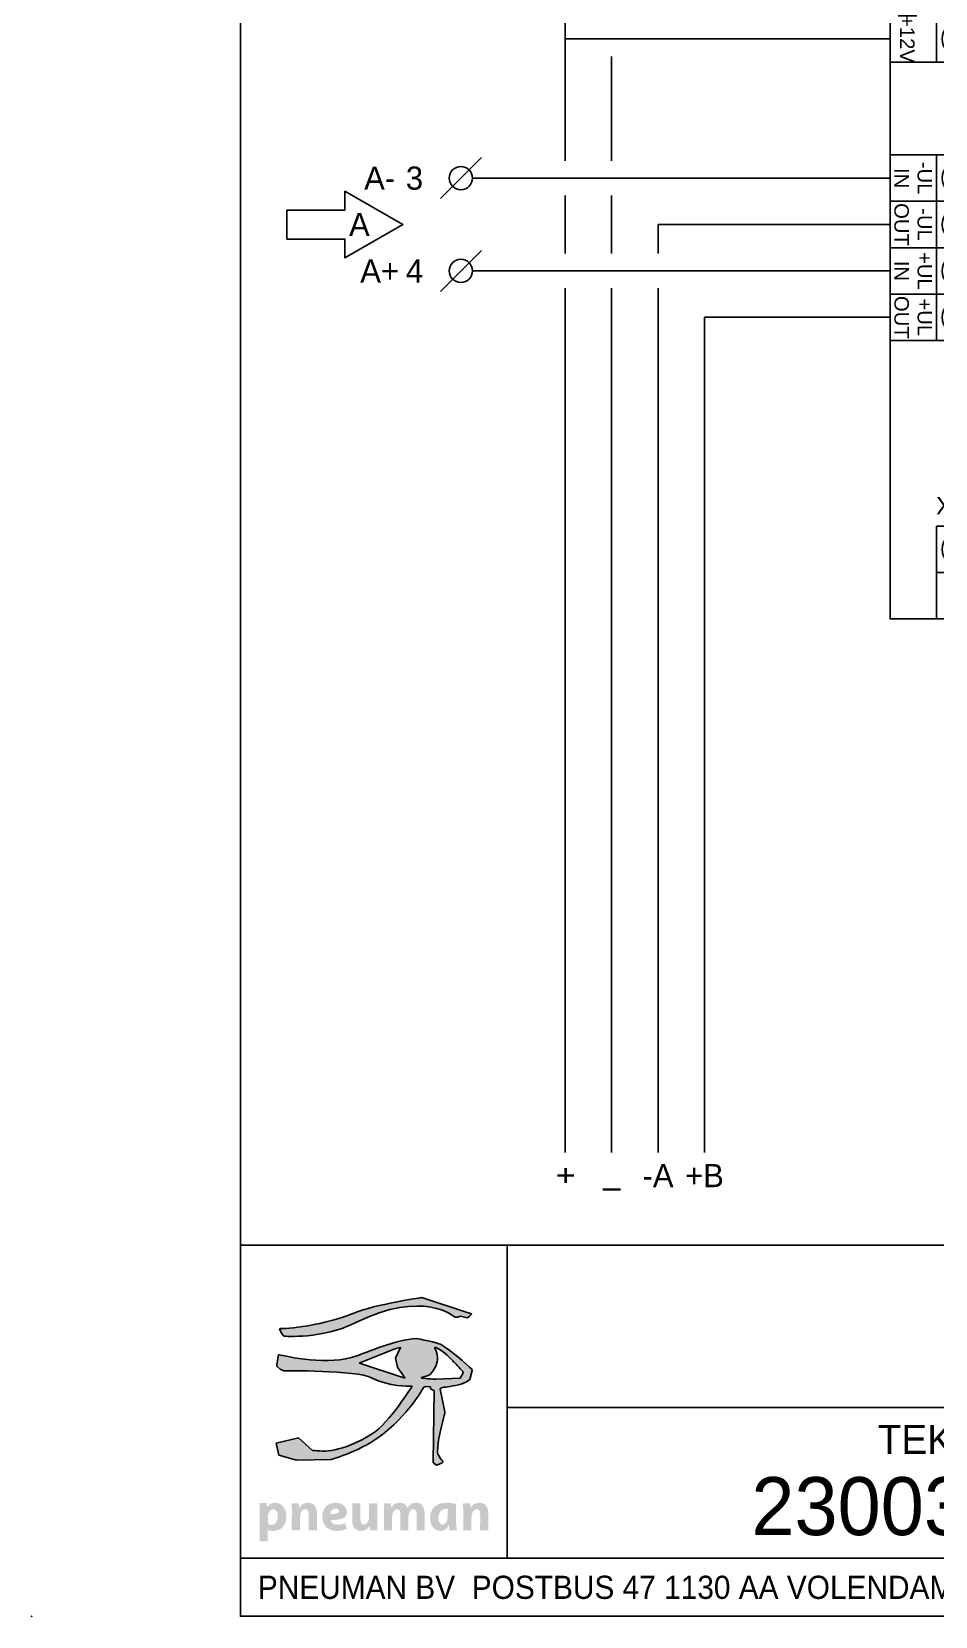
# Model space of a CAD drawing. Header units: millimetres. Extents: x -1269 to 1686, y -428 to 724.
# Drawn here: x 1258 to 1335.9, y 131 to 267.6 of the extents above; entities that cross this region are included whole.
import ezdxf
from ezdxf.enums import TextEntityAlignment as Align

# ---------------------------------------------------------------- set-up
doc = ezdxf.new("R2010")
doc.units = ezdxf.units.MM
doc.header["$LTSCALE"] = 0.4
for name, color, linetype in [('25', 7, 'Continuous'), ('35', 2, 'Continuous'), ('50', 3, 'Continuous'), ('ELEKTR', 7, 'Continuous'), ('TEKST', 7, 'Continuous')]:
    doc.layers.add(name, color=color, linetype=linetype)
doc.styles.add('Arial', font='arial.ttf')
doc.styles.add('UV55', font='Univers 55 Roman.ttf')

# ---------------------------------------------------------------- blocks, each defined once
blk = doc.blocks.new('Dr_8611')
at = {"layer": '25'}
for p, q in [((12, 68), (12, 60)), ((16, 65), (16, 67)), ((20, 68), (20, 60)), ((22, 60), (22, 68)), ((26, 68), (26, 60)), ((30, 60), (30, 68)), ((34, 68), (34, 60)), ((38, 60), (38, 68)), ((42, 68), (42, 60)), ((46, 60), (46, 68)), ((50, 68), (50, 60)), ((54, 60), (54, 68)), ((58, 68), (58, 60)), ((62, 60), (62, 68)), ((66, 68), (66, 60)), ((70, 60), (70, 68)), ((74, 68), (74, 60)), ((78, 60), (78, 68)), ((82, 68), (82, 60)), ((86, 60), (86, 68)), ((88, 68), (88, 60)), ((96, 68), (96, 60)), ((17, 65), (15, 65)), ((8, 64), (0, 64)), ((4, 64), (4, 48)), ((4.78, 61.13), (6.87, 63.22)), ((5.13, 60.78), (7.22, 62.87)), ((8, 48), (8, 64)), ((20, 64), (12, 64)), ((12.78, 61.13), (14.87, 63.22)), ((13.13, 60.78), (15.22, 62.87)), ((16, 64), (16, 60)), ((16.78, 61.13), (18.87, 63.22)), ((17.13, 60.78), (19.22, 62.87)), ((30, 64), (22, 64)), ((22.78, 61.13), (24.87, 63.22)), ((23.13, 60.78), (25.22, 62.87)), ((86, 64), (26, 64)), ((26.78, 61.13), (28.87, 63.22)), ((27.13, 60.78), (29.22, 62.87)), ((38, 64), (30, 64)), ((30.78, 61.13), (32.87, 63.22)), ((31.13, 60.78), (33.22, 62.87)), ((34.78, 61.13), (36.87, 63.22)), ((35.13, 60.78), (37.22, 62.87)), ((46, 64), (38, 64)), ((38.78, 61.13), (40.87, 63.22)), ((39.13, 60.78), (41.22, 62.87)), ((42.78, 61.13), (44.87, 63.22)), ((43.13, 60.78), (45.22, 62.87)), ((54, 64), (46, 64)), ((46.78, 61.13), (48.87, 63.22)), ((47.13, 60.78), (49.22, 62.87)), ((50.78, 61.13), (52.87, 63.22)), ((51.13, 60.78), (53.22, 62.87)), ((62, 64), (54, 64)), ((54.78, 61.13), (56.87, 63.22)), ((55.13, 60.78), (57.22, 62.87)), ((58.78, 61.13), (60.87, 63.22)), ((59.13, 60.78), (61.22, 62.87)), ((70, 64), (62, 64)), ((62.78, 61.13), (64.87, 63.22)), ((63.13, 60.78), (65.22, 62.87)), ((66.78, 61.13), (68.87, 63.22)), ((67.13, 60.78), (69.22, 62.87)), ((78, 64), (70, 64)), ((70.78, 61.13), (72.87, 63.22)), ((71.13, 60.78), (73.22, 62.87)), ((74.78, 61.13), (76.87, 63.22)), ((75.13, 60.78), (77.22, 62.87)), ((86, 64), (78, 64)), ((78.78, 61.13), (80.87, 63.22)), ((79.13, 60.78), (81.22, 62.87)), ((82.78, 61.13), (84.87, 63.22)), ((83.13, 60.78), (85.22, 62.87)), ((96, 64), (88, 64)), ((88.78, 61.13), (90.87, 63.22)), ((89.13, 60.78), (91.22, 62.87)), ((92, 64), (92, 60)), ((92.78, 61.13), (94.87, 63.22)), ((93.13, 60.78), (95.22, 62.87)), ((1.5, 61.5), (1.5, 58.5)), ((0.5, 60.5), (0.5, 59.5)), ((1, 61), (1, 59)), ((1.5, 60), (3.5, 60)), ((4, 60), (8, 60)), ((4.78, 57.13), (6.87, 59.22)), ((5.13, 56.78), (7.22, 58.87)), ((12, 60), (20, 60)), ((22, 60), (86, 60)), ((88, 60), (96, 60)), ((0, 56), (8, 56)), ((0.5, 55), (0.5, 53)), ((4.78, 53.13), (6.87, 55.22)), ((5.13, 52.78), (7.22, 54.87)), ((0.5, 54), (3.5, 54)), ((0, 52), (8, 52)), ((4.78, 49.13), (6.87, 51.22)), ((5.13, 48.78), (7.22, 50.87)), ((92, 50), (92, 42)), ((100, 50), (92, 50)), ((92.78, 47.13), (94.87, 49.22)), ((96, 42), (96, 50)), ((0, 48), (8, 48)), ((93.13, 46.78), (95.22, 48.87)), ((96, 46), (92, 46)), ((92.78, 43.13), (94.87, 45.22)), ((93.13, 42.78), (95.22, 44.87)), ((100, 42), (92, 42)), ((0, 40), (8, 40)), ((4, 24), (4, 40)), ((8, 24), (8, 40)), ((4.78, 37.13), (6.87, 39.22)), ((5.13, 36.78), (7.22, 38.87)), ((0, 36), (8, 36)), ((4.78, 33.13), (6.87, 35.22)), ((5.13, 32.78), (7.22, 34.87)), ((0, 32), (8, 32)), ((4.78, 29.13), (6.87, 31.22)), ((5.13, 28.78), (7.22, 30.87)), ((0, 28), (8, 28)), ((4.78, 25.13), (6.87, 27.22)), ((5.13, 24.78), (7.22, 26.87)), ((8, 24), (0, 24)), ((12, 8), (4, 8)), ((4, 0), (4, 8)), ((4.78, 5.13), (6.87, 7.22)), ((5.13, 4.78), (7.22, 6.87)), ((8, 4), (8, 8)), ((8.78, 5.13), (10.87, 7.22)), ((9.13, 4.78), (11.22, 6.87)), ((12, 0), (12, 8)), ((78, 8), (14, 8)), ((14, 8), (14, 0)), ((14.78, 5.13), (16.87, 7.22)), ((15.13, 4.78), (17.22, 6.87)), ((18, 0), (18, 8)), ((18.78, 5.13), (20.87, 7.22)), ((19.13, 4.78), (21.22, 6.87)), ((22, 8), (22, 0)), ((22.78, 5.13), (24.87, 7.22)), ((23.13, 4.78), (25.22, 6.87)), ((26, 0), (26, 8)), ((26.78, 5.13), (28.87, 7.22)), ((27.13, 4.78), (29.22, 6.87)), ((30, 8), (30, 0)), ((30.78, 5.13), (32.87, 7.22)), ((31.13, 4.78), (33.22, 6.87)), ((34, 0), (34, 8)), ((34.78, 5.13), (36.87, 7.22)), ((35.13, 4.78), (37.22, 6.87)), ((38, 8), (38, 0)), ((38.78, 5.13), (40.87, 7.22)), ((39.13, 4.78), (41.22, 6.87)), ((42, 0), (42, 8)), ((42.78, 5.13), (44.87, 7.22)), ((43.13, 4.78), (45.22, 6.87)), ((46, 8), (46, 0)), ((46.78, 5.13), (48.87, 7.22)), ((47.13, 4.78), (49.22, 6.87)), ((50, 0), (50, 8)), ((50.78, 5.13), (52.87, 7.22)), ((51.13, 4.78), (53.22, 6.87)), ((54, 8), (54, 0)), ((54.78, 5.13), (56.87, 7.22)), ((55.13, 4.78), (57.22, 6.87)), ((58, 0), (58, 8)), ((58.78, 5.13), (60.87, 7.22)), ((59.13, 4.78), (61.22, 6.87)), ((62, 8), (62, 0)), ((62.78, 5.13), (64.87, 7.22)), ((63.13, 4.78), (65.22, 6.87)), ((66, 0), (66, 8)), ((66.78, 5.13), (68.87, 7.22)), ((67.13, 4.78), (69.22, 6.87)), ((70, 8), (70, 0)), ((70.78, 5.13), (72.87, 7.22)), ((71.13, 4.78), (73.22, 6.87)), ((74, 0), (74, 8)), ((74.78, 5.13), (76.87, 7.22)), ((75.13, 4.78), (77.22, 6.87)), ((78, 8), (78, 0)), ((80, 0), (80, 8)), ((88, 8), (80, 8)), ((80.78, 5.13), (82.87, 7.22)), ((81.13, 4.78), (83.22, 6.87)), ((84, 4), (84, 8)), ((84.78, 5.13), (86.87, 7.22)), ((85.13, 4.78), (87.22, 6.87)), ((88, 0), (88, 8)), ((4, 4), (12, 4)), ((14, 4), (74, 4)), ((14, 4), (22, 4)), ((22, 4), (30, 4)), ((30, 4), (38, 4)), ((38, 4), (46, 4)), ((46, 4), (54, 4)), ((54, 4), (62, 4)), ((62, 4), (70, 4)), ((70, 4), (78, 4)), ((80, 4), (88, 4)), ((84, 1), (84, 3)), ((85, 1), (83, 1))]:
    blk.add_line(p, q, dxfattribs=at)
blk.add_lwpolyline([(0, 68), (0, 0), (100, 0), (100, 68)], close=True, dxfattribs=at)
for centre in [(6, 62), (14, 62), (18, 62), (24, 62), (28, 62), (32, 62), (36, 62), (40, 62), (44, 62), (48, 62), (52, 62), (56, 62), (60, 62), (64, 62), (68, 62), (72, 62), (76, 62), (80, 62), (84, 62), (90, 62), (94, 62), (6, 58), (6, 54), (6, 50), (94, 48), (94, 44), (6, 38), (6, 34), (6, 30), (6, 26), (6, 6), (10, 6), (16, 6), (20, 6), (24, 6), (28, 6), (32, 6), (36, 6), (40, 6), (44, 6), (48, 6), (52, 6), (56, 6), (60, 6), (64, 6), (68, 6), (72, 6), (76, 6), (82, 6), (86, 6)]:
    blk.add_circle(centre, 1.5, dxfattribs=at)
at = {"layer": '25', "style": 'Arial'}
for s, height, p in [('16', 1.5, (24, 66)), ('15', 1.5, (28, 66)), ('14', 1.5, (32, 66)), ('13', 1.5, (36, 66)), ('12', 1.5, (40, 66)), ('11', 1.5, (44, 66)), ('10', 1.5, (48, 66)), ('9', 1.5, (52, 66)), ('8', 1.5, (56, 66)), ('7', 1.5, (60, 66)), ('6', 1.5, (64, 66)), ('5', 1.5, (68, 66)), ('4', 1.5, (72, 66)), ('3', 1.5, (76, 66)), ('2', 1.5, (80, 66)), ('1', 1.5, (84, 66)), ('+12V', 1.5, (92, 66)), ('D-LUS 32 LEDPRINT', 3, (50, 34)), ('+12V', 1.5, (8, 2)), ('17', 1.5, (16, 2)), ('18', 1.5, (20, 2)), ('19', 1.5, (24, 2)), ('20', 1.5, (28, 2)), ('21', 1.5, (32, 2)), ('22', 1.5, (36, 2)), ('23', 1.5, (40, 2)), ('24', 1.5, (44, 2)), ('25', 1.5, (48, 2)), ('26', 1.5, (52, 2)), ('27', 1.5, (56, 2)), ('28', 1.5, (60, 2)), ('29', 1.5, (64, 2)), ('30', 1.5, (68, 2)), ('31', 1.5, (72, 2)), ('32', 1.5, (76, 2))]:
    blk.add_text(s, height=height, dxfattribs=at).set_placement(p, align=Align.MIDDLE)
for s, p in [('X4', (18.75, 58.25)), ('X1', (84.75, 58.25)), ('X3', (94.75, 58.25)), ('X8', (10.25, 48.75)), ('X12', (93.25, 40.25)), ('X7', (10.25, 24.75)), ('X5', (5.25, 9.75)), ('X2', (15.25, 9.75)), ('X6', (81.25, 9.75))]:
    blk.add_text(s, height=1.5, dxfattribs=at).set_placement(p, align=Align.MIDDLE_CENTER)
blk.add_text('+12V', height=1.25, rotation=270, dxfattribs=at).set_placement((1.5, 50), align=Align.MIDDLE)
for s, height, rotation, p in [('LEDTEST', 2, 90, (89, 46)), ('IN', 1.25, 270, (1, 38)), ('-UL', 1.25, 270, (3, 38)), ('OUT', 1.25, 270, (1, 34)), ('-UL', 1.25, 270, (3, 34)), ('+UL', 1.25, 270, (3, 30)), ('IN', 1.25, 270, (1, 30)), ('OUT', 1.25, 270, (1, 26)), ('+UL', 1.25, 270, (3, 26))]:
    blk.add_text(s, height=height, rotation=rotation, dxfattribs=at).set_placement(p, align=Align.MIDDLE_CENTER)
blk = doc.blocks.new('KN-A4S')
at = {"layer": 'ELEKTR'}
h = blk.add_hatch(color=256, dxfattribs=at)
edge = h.paths.add_edge_path(flags=16)
edge.add_spline(control_points=[(32.17, 20.53), (32.17, 20.53), (28.25, 21.83), (28.25, 21.83), (28.24, 21.83), (31.38, 23.08), (31.38, 23.08), (31.38, 23.08), (31.81, 23.17), (31.81, 23.17), (31.81, 23.17), (31.36, 22.26), (31.36, 22.26), (31.36, 22.26), (31.53, 21.47), (31.53, 21.47), (31.53, 21.47), (32.23, 20.52), (32.17, 20.53), (32.17, 20.53), (32.17, 20.53), (32.17, 20.53)], knot_values=[0, 0, 0, 0, 1, 1, 1, 2, 2, 2, 3, 3, 3, 4, 4, 4, 5, 5, 5, 6, 6, 6, 7, 7, 7, 7], degree=3, periodic=0)
edge = h.paths.add_edge_path(flags=16)
edge.add_spline(control_points=[(34.84, 20.45), (34.78, 20.44), (33.55, 20.53), (33.61, 20.55)], knot_values=[16, 16, 16, 16, 17, 17, 17, 17], degree=3, periodic=0)
edge.add_spline(control_points=[(33.61, 20.55), (33.61, 20.55), (33.63, 20.55), (33.63, 20.55)], knot_values=[0, 0, 0, 0, 1, 1, 1, 1], degree=3, periodic=0)
edge.add_spline(control_points=[(33.63, 20.55), (33.57, 20.55), (33.57, 20.57), (33.63, 20.58)], knot_values=[1, 1, 1, 1, 2, 2, 2, 2], degree=3, periodic=0)
edge.add_spline(control_points=[(33.63, 20.58), (33.63, 20.58), (34.19, 20.76), (34.19, 20.76)], knot_values=[2, 2, 2, 2, 3, 3, 3, 3], degree=3, periodic=0)
edge.add_spline(control_points=[(34.19, 20.76), (34.25, 20.78), (34.33, 20.84), (34.37, 20.88)], knot_values=[3, 3, 3, 3, 4, 4, 4, 4], degree=3, periodic=0)
edge.add_spline(control_points=[(34.37, 20.88), (34.37, 20.88), (34.74, 21.31), (34.86, 21.63)], knot_values=[4, 4, 4, 4, 5, 5, 5, 5], degree=3, periodic=0)
edge.add_spline(control_points=[(34.86, 21.63), (34.92, 21.8), (34.99, 22.07), (34.99, 22.3), (34.99, 22.64), (34.76, 23.14), (34.76, 23.14)], knot_values=[5, 5, 5, 5, 6, 6, 6, 7, 7, 7, 7], degree=3, periodic=0)
edge.add_spline(control_points=[(34.76, 23.14), (34.74, 23.19), (34.76, 23.22), (34.82, 23.19)], knot_values=[7, 7, 7, 7, 8, 8, 8, 8], degree=3, periodic=0)
edge.add_spline(control_points=[(34.82, 23.19), (34.82, 23.19), (35.35, 22.92), (35.61, 22.7)], knot_values=[8, 8, 8, 8, 9, 9, 9, 9], degree=3, periodic=0)
edge.add_spline(control_points=[(35.61, 22.7), (35.77, 22.57), (36.03, 22.31), (36.3, 22.03)], knot_values=[9, 9, 9, 9, 10, 10, 10, 10], degree=3, periodic=0)
edge.add_spline(control_points=[(36.3, 22.03), (36.35, 21.98), (36.4, 21.93), (36.45, 21.88)], knot_values=[10, 10, 10, 10, 11, 11, 11, 11], degree=3, periodic=0)
edge.add_spline(control_points=[(36.45, 21.88), (36.64, 21.69), (36.77, 21.54), (36.85, 21.45)], knot_values=[11, 11, 11, 11, 12, 12, 12, 12], degree=3, periodic=0)
edge.add_spline(control_points=[(36.85, 21.45), (36.99, 21.3), (37.11, 21.18), (37.17, 21.12)], knot_values=[12, 12, 12, 12, 13, 13, 13, 13], degree=3, periodic=0)
edge.add_spline(control_points=[(37.17, 21.12), (37.2, 21.08), (37.21, 20.99), (37.18, 20.94)], knot_values=[13, 13, 13, 13, 14, 14, 14, 14], degree=3, periodic=0)
edge.add_spline(control_points=[(37.18, 20.94), (37.18, 20.94), (36.93, 20.53), (36.93, 20.53)], knot_values=[14, 14, 14, 14, 15, 15, 15, 15], degree=3, periodic=0)
edge.add_spline(control_points=[(36.93, 20.53), (36.93, 20.53), (34.84, 20.45), (34.84, 20.45)], knot_values=[15, 15, 15, 15, 16, 16, 16, 16], degree=3, periodic=0)
edge = h.paths.add_edge_path()
edge.add_spline(control_points=[(34.65, 13.24), (34.65, 13.24), (34.87, 13.03), (34.87, 13.03)], knot_values=[42, 42, 42, 42, 43, 43, 43, 43], degree=3, periodic=0)
edge.add_spline(control_points=[(34.87, 13.03), (34.93, 13), (35.45, 13.26), (35.48, 13.31)], knot_values=[0, 0, 0, 0, 1, 1, 1, 1], degree=3, periodic=0)
edge.add_spline(control_points=[(35.48, 13.31), (35.48, 13.31), (34.99, 13.87), (34.99, 14.11)], knot_values=[1, 1, 1, 1, 2, 2, 2, 2], degree=3, periodic=0)
edge.add_spline(control_points=[(34.99, 14.11), (34.98, 15.44), (35.6, 17.4), (35.6, 17.4)], knot_values=[2, 2, 2, 2, 3, 3, 3, 3], degree=3, periodic=0)
edge.add_spline(control_points=[(35.6, 17.4), (35.62, 17.46), (35.63, 17.56), (35.62, 17.62)], knot_values=[3, 3, 3, 3, 4, 4, 4, 4], degree=3, periodic=0)
edge.add_spline(control_points=[(35.62, 17.62), (35.62, 17.62), (35.22, 19.59), (35.22, 19.59)], knot_values=[4, 4, 4, 4, 5, 5, 5, 5], degree=3, periodic=0)
edge.add_spline(control_points=[(35.22, 19.59), (35.24, 19.65), (35.3, 19.7), (35.36, 19.71)], knot_values=[5, 5, 5, 5, 6, 6, 6, 6], degree=3, periodic=0)
edge.add_spline(control_points=[(35.36, 19.71), (35.36, 19.71), (35.87, 19.8), (36.55, 19.9)], knot_values=[6, 6, 6, 6, 7, 7, 7, 7], degree=3, periodic=0)
edge.add_spline(control_points=[(36.55, 19.9), (37.23, 20.01), (37.77, 20.42), (37.77, 20.42)], knot_values=[7, 7, 7, 7, 8, 8, 8, 8], degree=3, periodic=0)
edge.add_spline(control_points=[(37.77, 20.42), (37.77, 20.42), (37.97, 21.19), (37.97, 21.19)], knot_values=[8, 8, 8, 8, 9, 9, 9, 9], degree=3, periodic=0)
edge.add_spline(control_points=[(37.97, 21.19), (37.98, 21.21), (37.98, 21.24), (37.98, 21.27)], knot_values=[9, 9, 9, 9, 10, 10, 10, 10], degree=3, periodic=0)
edge.add_spline(control_points=[(37.98, 21.27), (37.47, 21.77), (36.09, 22.96), (35.24, 23.45)], knot_values=[10, 10, 10, 10, 11, 11, 11, 11], degree=3, periodic=0)
edge.add_spline(control_points=[(35.24, 23.45), (35.05, 23.56), (33.32, 23.95), (33.18, 23.94)], knot_values=[11, 11, 11, 11, 12, 12, 12, 12], degree=3, periodic=0)
edge.add_spline(control_points=[(33.18, 23.94), (31.28, 23.88), (29.28, 22.83), (27.53, 22.31)], knot_values=[12, 12, 12, 12, 13, 13, 13, 13], degree=3, periodic=0)
edge.add_spline(control_points=[(27.53, 22.31), (25.14, 21.61), (21.29, 22.56), (21.29, 22.56)], knot_values=[13, 13, 13, 13, 14, 14, 14, 14], degree=3, periodic=0)
edge.add_spline(control_points=[(21.29, 22.56), (21.29, 22.56), (21.14, 21.67), (21.14, 21.67)], knot_values=[14, 14, 14, 14, 15, 15, 15, 15], degree=3, periodic=0)
edge.add_spline(control_points=[(21.14, 21.67), (21.14, 21.63), (21.15, 21.58), (21.17, 21.54)], knot_values=[15, 15, 15, 15, 16, 16, 16, 16], degree=3, periodic=0)
edge.add_spline(control_points=[(21.17, 21.54), (21.17, 21.54), (21.17, 21.54), (21.17, 21.54)], knot_values=[16, 16, 16, 16, 17, 17, 17, 17], degree=3, periodic=0)
edge.add_spline(control_points=[(21.17, 21.54), (21.17, 21.54), (21.43, 21.3), (21.43, 21.3)], knot_values=[17, 17, 17, 17, 18, 18, 18, 18], degree=3, periodic=0)
edge.add_spline(control_points=[(21.43, 21.3), (21.43, 21.3), (21.75, 21.16), (21.75, 21.16)], knot_values=[18, 18, 18, 18, 19, 19, 19, 19], degree=3, periodic=0)
edge.add_spline(control_points=[(21.75, 21.16), (21.75, 21.16), (27.98, 21.25), (29.31, 20.56)], knot_values=[19, 19, 19, 19, 20, 20, 20, 20], degree=3, periodic=0)
edge.add_spline(control_points=[(29.31, 20.56), (30.76, 19.8), (32.61, 19.83), (32.61, 19.83)], knot_values=[20, 20, 20, 20, 21, 21, 21, 21], degree=3, periodic=0)
edge.add_spline(control_points=[(32.61, 19.83), (32.61, 19.83), (32.8, 19.83), (32.8, 19.83)], knot_values=[21, 21, 21, 21, 22, 22, 22, 22], degree=3, periodic=0)
edge.add_spline(control_points=[(32.8, 19.83), (32.8, 19.83), (30.79, 16.63), (29.37, 15.75)], knot_values=[22, 22, 22, 22, 23, 23, 23, 23], degree=3, periodic=0)
edge.add_spline(control_points=[(29.37, 15.75), (26.67, 14.07), (25.18, 14.19), (24.21, 14.31)], knot_values=[23, 23, 23, 23, 24, 24, 24, 24], degree=3, periodic=0)
edge.add_spline(control_points=[(24.21, 14.31), (24.21, 14.31), (23, 15.4), (23, 15.4)], knot_values=[24, 24, 24, 24, 25, 25, 25, 25], degree=3, periodic=0)
edge.add_spline(control_points=[(23, 15.4), (23, 15.4), (21.09, 14.93), (21.09, 14.93)], knot_values=[25, 25, 25, 25, 26, 26, 26, 26], degree=3, periodic=0)
edge.add_spline(control_points=[(21.09, 14.93), (21.09, 14.93), (21.31, 13.88), (21.31, 13.88)], knot_values=[26, 26, 26, 26, 27, 27, 27, 27], degree=3, periodic=0)
edge.add_spline(control_points=[(21.31, 13.88), (21.31, 13.88), (21.31, 13.88), (21.31, 13.88)], knot_values=[27, 27, 27, 27, 28, 28, 28, 28], degree=3, periodic=0)
edge.add_spline(control_points=[(21.31, 13.88), (21.31, 13.88), (22.82, 13.47), (22.82, 13.47)], knot_values=[28, 28, 28, 28, 29, 29, 29, 29], degree=3, periodic=0)
edge.add_spline(control_points=[(22.82, 13.47), (22.82, 13.47), (25.78, 13.51), (25.78, 13.51)], knot_values=[29, 29, 29, 29, 30, 30, 30, 30], degree=3, periodic=0)
edge.add_spline(control_points=[(25.78, 13.51), (25.78, 13.51), (28.12, 14.15), (29.94, 15.45)], knot_values=[30, 30, 30, 30, 31, 31, 31, 31], degree=3, periodic=0)
edge.add_spline(control_points=[(29.94, 15.45), (32.47, 17.27), (33.78, 19.73), (33.78, 19.73)], knot_values=[31, 31, 31, 31, 32, 32, 32, 32], degree=3, periodic=0)
edge.add_spline(control_points=[(33.78, 19.73), (33.81, 19.78), (33.89, 19.82), (33.95, 19.82)], knot_values=[32, 32, 32, 32, 33, 33, 33, 33], degree=3, periodic=0)
edge.add_spline(control_points=[(33.95, 19.82), (33.95, 19.82), (34.39, 19.79), (34.39, 19.79)], knot_values=[33, 33, 33, 33, 34, 34, 34, 34], degree=3, periodic=0)
edge.add_spline(control_points=[(34.39, 19.79), (34.39, 19.68), (34.4, 19.59), (34.4, 19.59)], knot_values=[34, 34, 34, 34, 35, 35, 35, 35], degree=3, periodic=0)
edge.add_spline(control_points=[(34.4, 19.59), (34.4, 19.59), (34.4, 19.59), (34.4, 19.59)], knot_values=[35, 35, 35, 35, 36, 36, 36, 36], degree=3, periodic=0)
edge.add_spline(control_points=[(34.4, 19.59), (34.4, 19.59), (34.4, 19.59), (34.4, 19.59)], knot_values=[36, 36, 36, 36, 37, 37, 37, 37], degree=3, periodic=0)
edge.add_spline(control_points=[(34.4, 19.59), (34.4, 19.59), (34.4, 19.59), (34.4, 19.59)], knot_values=[37, 37, 37, 37, 38, 38, 38, 38], degree=3, periodic=0)
edge.add_spline(control_points=[(34.4, 19.59), (34.4, 19.59), (34.58, 19.52), (34.69, 19.47)], knot_values=[38, 38, 38, 38, 39, 39, 39, 39], degree=3, periodic=0)
edge.add_spline(control_points=[(34.69, 19.47), (34.69, 19.47), (34.61, 13.31), (34.61, 13.31)], knot_values=[39, 39, 39, 39, 40, 40, 40, 40], degree=3, periodic=0)
edge.add_spline(control_points=[(34.61, 13.31), (34.61, 13.31), (34.65, 13.23), (34.65, 13.23)], knot_values=[40, 40, 40, 40, 41, 41, 41, 41], degree=3, periodic=0)
edge.add_spline(control_points=[(34.65, 13.23), (34.65, 13.23), (34.65, 13.24), (34.65, 13.24)], knot_values=[41, 41, 41, 41, 42, 42, 42, 42], degree=3, periodic=0)
edge = h.paths.add_edge_path()
edge.add_spline(control_points=[(37.95, 26.08), (37.95, 26.08), (37.64, 26.17), (37.64, 26.17)], knot_values=[15, 15, 15, 15, 16, 16, 16, 16], degree=3, periodic=0)
edge.add_spline(control_points=[(37.64, 26.17), (37.64, 26.17), (37.63, 26.17), (37.63, 26.17)], knot_values=[0, 0, 0, 0, 1, 1, 1, 1], degree=3, periodic=0)
edge.add_spline(control_points=[(37.63, 26.17), (37.63, 26.17), (33.73, 27.47), (33.73, 27.47)], knot_values=[1, 1, 1, 1, 2, 2, 2, 2], degree=3, periodic=0)
edge.add_spline(control_points=[(33.73, 27.47), (33.67, 27.48), (33.57, 27.48), (33.51, 27.47)], knot_values=[2, 2, 2, 2, 3, 3, 3, 3], degree=3, periodic=0)
edge.add_spline(control_points=[(33.51, 27.47), (33.51, 27.47), (29.69, 26.9), (27.78, 26.15)], knot_values=[3, 3, 3, 3, 4, 4, 4, 4], degree=3, periodic=0)
edge.add_spline(control_points=[(27.78, 26.15), (24.49, 24.84), (21.43, 24.8), (21.43, 24.8)], knot_values=[4, 4, 4, 4, 5, 5, 5, 5], degree=3, periodic=0)
edge.add_spline(control_points=[(21.43, 24.8), (21.37, 24.8), (21.35, 24.76), (21.38, 24.71)], knot_values=[5, 5, 5, 5, 6, 6, 6, 6], degree=3, periodic=0)
edge.add_spline(control_points=[(21.38, 24.71), (21.38, 24.71), (21.57, 24.37), (21.57, 24.37)], knot_values=[6, 6, 6, 6, 7, 7, 7, 7], degree=3, periodic=0)
edge.add_spline(control_points=[(21.57, 24.37), (21.57, 24.37), (21.57, 24.37), (21.57, 24.37)], knot_values=[7, 7, 7, 7, 8, 8, 8, 8], degree=3, periodic=0)
edge.add_spline(control_points=[(21.57, 24.37), (21.57, 24.37), (21.64, 24.25), (21.64, 24.25)], knot_values=[8, 8, 8, 8, 9, 9, 9, 9], degree=3, periodic=0)
edge.add_spline(control_points=[(21.64, 24.25), (21.67, 24.2), (21.74, 24.15), (21.8, 24.15)], knot_values=[9, 9, 9, 9, 10, 10, 10, 10], degree=3, periodic=0)
edge.add_spline(control_points=[(21.8, 24.15), (21.8, 24.15), (25.05, 23.88), (27.9, 25.31)], knot_values=[10, 10, 10, 10, 11, 11, 11, 11], degree=3, periodic=0)
edge.add_spline(control_points=[(27.9, 25.31), (33.79, 28.25), (36.48, 25.79), (36.48, 25.79)], knot_values=[11, 11, 11, 11, 12, 12, 12, 12], degree=3, periodic=0)
edge.add_spline(control_points=[(36.48, 25.79), (36.53, 25.75), (36.93, 25.84), (36.98, 25.87)], knot_values=[12, 12, 12, 12, 13, 13, 13, 13], degree=3, periodic=0)
edge.add_spline(control_points=[(36.98, 25.87), (36.98, 25.87), (37.55, 25.74), (37.55, 25.74)], knot_values=[13, 13, 13, 13, 14, 14, 14, 14], degree=3, periodic=0)
edge.add_spline(control_points=[(37.55, 25.74), (37.61, 25.74), (37.89, 26.01), (37.95, 26.08)], knot_values=[14, 14, 14, 14, 15, 15, 15, 15], degree=3, periodic=0)
h = blk.add_hatch(color=2, dxfattribs=at)
edge = h.paths.add_edge_path(flags=16)
edge.add_spline(control_points=[(20.37, 7.99), (20.46, 7.92), (20.57, 7.88), (20.71, 7.88), (21.09, 7.88), (21.29, 8.39), (21.2, 8.85), (21.16, 9.04), (21.04, 9.23), (20.82, 9.23), (20.55, 9.23), (20.36, 8.95), (20.36, 8.49), (20.36, 8.49), (20.37, 7.99), (20.37, 7.99)], knot_values=[0, 0, 0, 0, 1, 1, 1, 2, 2, 2, 3, 3, 3, 4, 4, 4, 5, 5, 5, 5], degree=3, periodic=0)
edge = h.paths.add_edge_path()
edge.add_spline(control_points=[(19.65, 6.47), (19.65, 6.47), (19.66, 8.84), (19.66, 8.84), (19.66, 9.11), (19.64, 9.52), (19.63, 9.76), (19.63, 9.76), (20.26, 9.76), (20.26, 9.76), (20.26, 9.76), (20.28, 9.4), (20.28, 9.4), (20.28, 9.4), (20.29, 9.4), (20.29, 9.4), (20.44, 9.65), (20.7, 9.79), (20.99, 9.79), (21.51, 9.79), (21.84, 9.38), (21.93, 8.9), (22.08, 8.1), (21.67, 7.36), (20.83, 7.36), (20.64, 7.36), (20.46, 7.4), (20.37, 7.45), (20.37, 7.45), (20.36, 7.45), (20.36, 7.45), (20.36, 7.45), (20.35, 6.47), (20.35, 6.47), (20.35, 6.47), (19.65, 6.47), (19.65, 6.47)], knot_values=[0, 0, 0, 0, 1, 1, 1, 2, 2, 2, 3, 3, 3, 4, 4, 4, 5, 5, 5, 6, 6, 6, 7, 7, 7, 8, 8, 8, 9, 9, 9, 10, 10, 10, 11, 11, 11, 12, 12, 12, 12], degree=3, periodic=0)
h = blk.add_hatch(color=2, dxfattribs=at)
edge = h.paths.add_edge_path()
edge.add_spline(control_points=[(22.42, 7.41), (22.42, 7.41), (22.43, 8.98), (22.43, 8.98), (22.43, 9.28), (22.42, 9.53), (22.41, 9.74), (22.41, 9.74), (23.03, 9.74), (23.03, 9.74), (23.03, 9.74), (23.06, 9.35), (23.06, 9.35), (23.06, 9.35), (23.07, 9.35), (23.07, 9.35), (23.24, 9.65), (23.51, 9.79), (23.83, 9.79), (24.22, 9.79), (24.49, 9.56), (24.56, 9.15), (24.58, 9.05), (24.6, 8.88), (24.6, 8.76), (24.6, 8.76), (24.59, 7.41), (24.59, 7.41), (24.59, 7.41), (23.89, 7.41), (23.89, 7.41), (23.89, 7.41), (23.89, 8.7), (23.89, 8.7), (23.89, 8.78), (23.88, 8.87), (23.87, 8.96), (23.83, 9.12), (23.75, 9.24), (23.57, 9.24), (23.34, 9.24), (23.13, 8.96), (23.13, 8.44), (23.13, 8.44), (23.13, 7.41), (23.13, 7.41), (23.13, 7.41), (22.42, 7.41), (22.42, 7.41)], knot_values=[0, 0, 0, 0, 1, 1, 1, 2, 2, 2, 3, 3, 3, 4, 4, 4, 5, 5, 5, 6, 6, 6, 7, 7, 7, 8, 8, 8, 9, 9, 9, 10, 10, 10, 11, 11, 11, 12, 12, 12, 13, 13, 13, 14, 14, 14, 15, 15, 15, 16, 16, 16, 16], degree=3, periodic=0)
h = blk.add_hatch(color=2, dxfattribs=at)
edge = h.paths.add_edge_path(flags=16)
edge.add_spline(control_points=[(26.5, 9.09), (26.48, 9.21), (26.37, 9.29), (26.21, 9.29), (25.88, 9.29), (25.74, 9.02), (25.73, 8.81), (26.28, 8.8), (26.54, 8.88), (26.5, 9.09), (26.5, 9.09), (26.5, 9.09), (26.5, 9.09)], knot_values=[0, 0, 0, 0, 1, 1, 1, 2, 2, 2, 3, 3, 3, 4, 4, 4, 4], degree=3, periodic=0)
edge = h.paths.add_edge_path()
edge.add_spline(control_points=[(27.16, 7.55), (26.91, 7.41), (26.57, 7.36), (26.3, 7.36), (25.62, 7.36), (25.19, 7.74), (25.08, 8.34), (24.94, 9.05), (25.33, 9.79), (26.2, 9.79), (26.68, 9.79), (27.08, 9.52), (27.17, 9.09), (27.28, 8.5), (26.72, 8.29), (25.76, 8.31), (25.77, 8.24), (25.82, 8.14), (25.88, 8.07), (25.99, 7.96), (26.17, 7.89), (26.37, 7.89), (26.63, 7.89), (26.84, 7.95), (27.02, 8.04), (27.02, 8.04), (27.16, 7.55), (27.16, 7.55)], knot_values=[0, 0, 0, 0, 1, 1, 1, 2, 2, 2, 3, 3, 3, 4, 4, 4, 5, 5, 5, 6, 6, 6, 7, 7, 7, 8, 8, 8, 9, 9, 9, 9], degree=3, periodic=0)
h = blk.add_hatch(color=2, dxfattribs=at)
edge = h.paths.add_edge_path()
edge.add_spline(control_points=[(29.8, 9.74), (29.8, 9.74), (29.79, 8.17), (29.79, 8.17), (29.79, 7.87), (29.8, 7.62), (29.8, 7.41), (29.8, 7.41), (29.18, 7.41), (29.18, 7.41), (29.18, 7.41), (29.15, 7.79), (29.15, 7.79), (29.15, 7.79), (29.14, 7.79), (29.14, 7.79), (28.95, 7.49), (28.69, 7.36), (28.4, 7.36), (28.01, 7.36), (27.74, 7.57), (27.66, 8.01), (27.64, 8.13), (27.62, 8.28), (27.63, 8.44), (27.63, 8.44), (27.64, 9.74), (27.64, 9.74), (27.64, 9.74), (28.34, 9.74), (28.34, 9.74), (28.34, 9.74), (28.33, 8.49), (28.33, 8.49), (28.33, 8.38), (28.34, 8.27), (28.36, 8.18), (28.39, 8.03), (28.47, 7.91), (28.65, 7.91), (28.89, 7.91), (29.09, 8.19), (29.09, 8.66), (29.09, 8.66), (29.09, 9.74), (29.09, 9.74), (29.09, 9.74), (29.8, 9.74), (29.8, 9.74)], knot_values=[0, 0, 0, 0, 1, 1, 1, 2, 2, 2, 3, 3, 3, 4, 4, 4, 5, 5, 5, 6, 6, 6, 7, 7, 7, 8, 8, 8, 9, 9, 9, 10, 10, 10, 11, 11, 11, 12, 12, 12, 13, 13, 13, 14, 14, 14, 15, 15, 15, 16, 16, 16, 16], degree=3, periodic=0)
h = blk.add_hatch(color=2, dxfattribs=at)
edge = h.paths.add_edge_path()
edge.add_spline(control_points=[(30.38, 7.41), (30.38, 7.41), (30.38, 8.98), (30.38, 8.98), (30.39, 9.28), (30.37, 9.53), (30.36, 9.74), (30.36, 9.74), (30.97, 9.74), (30.97, 9.74), (30.97, 9.74), (31, 9.36), (31, 9.36), (31, 9.36), (31.01, 9.36), (31.01, 9.36), (31.17, 9.66), (31.43, 9.79), (31.74, 9.79), (32.13, 9.79), (32.34, 9.55), (32.4, 9.35), (32.56, 9.65), (32.83, 9.79), (33.14, 9.79), (33.51, 9.79), (33.77, 9.56), (33.84, 9.16), (33.86, 9.07), (33.88, 8.88), (33.88, 8.76), (33.88, 8.76), (33.88, 7.41), (33.88, 7.41), (33.88, 7.41), (33.19, 7.41), (33.19, 7.41), (33.19, 7.41), (33.19, 8.68), (33.19, 8.68), (33.19, 8.77), (33.19, 8.87), (33.17, 8.96), (33.14, 9.12), (33.04, 9.24), (32.88, 9.24), (32.65, 9.24), (32.47, 8.93), (32.47, 8.46), (32.47, 8.46), (32.46, 7.41), (32.46, 7.41), (32.46, 7.41), (31.78, 7.41), (31.78, 7.41), (31.78, 7.41), (31.79, 8.69), (31.79, 8.69), (31.79, 8.78), (31.79, 8.87), (31.77, 8.95), (31.74, 9.11), (31.66, 9.24), (31.49, 9.24), (31.25, 9.24), (31.06, 8.91), (31.06, 8.46), (31.06, 8.46), (31.06, 7.41), (31.06, 7.41), (31.06, 7.41), (30.38, 7.41), (30.38, 7.41)], knot_values=[0, 0, 0, 0, 1, 1, 1, 2, 2, 2, 3, 3, 3, 4, 4, 4, 5, 5, 5, 6, 6, 6, 7, 7, 7, 8, 8, 8, 9, 9, 9, 10, 10, 10, 11, 11, 11, 12, 12, 12, 13, 13, 13, 14, 14, 14, 15, 15, 15, 16, 16, 16, 17, 17, 17, 18, 18, 18, 19, 19, 19, 20, 20, 20, 21, 21, 21, 22, 22, 22, 23, 23, 23, 24, 24, 24, 24], degree=3, periodic=0)
h = blk.add_hatch(color=2, dxfattribs=at)
edge = h.paths.add_edge_path(flags=16)
edge.add_spline(control_points=[(35.88, 9.25), (35.82, 9.26), (35.75, 9.27), (35.68, 9.27), (35.23, 9.27), (35, 8.73), (35.08, 8.29), (35.12, 8.07), (35.25, 7.91), (35.44, 7.91), (35.65, 7.91), (35.87, 8.14), (35.87, 8.71), (35.87, 8.71), (35.88, 9.25), (35.88, 9.25)], knot_values=[0, 0, 0, 0, 1, 1, 1, 2, 2, 2, 3, 3, 3, 4, 4, 4, 5, 5, 5, 5], degree=3, periodic=0)
edge = h.paths.add_edge_path()
edge.add_spline(control_points=[(36.02, 7.41), (36, 7.55), (35.99, 7.7), (35.97, 7.87), (35.97, 7.87), (35.96, 7.87), (35.96, 7.87), (35.81, 7.49), (35.53, 7.36), (35.25, 7.36), (34.82, 7.36), (34.46, 7.68), (34.37, 8.17), (34.22, 8.95), (34.6, 9.79), (35.78, 9.79), (36.06, 9.79), (36.38, 9.74), (36.59, 9.68), (36.59, 9.68), (36.57, 8.46), (36.57, 8.46), (36.57, 8.16), (36.61, 7.7), (36.67, 7.41), (36.67, 7.41), (36.02, 7.41), (36.02, 7.41)], knot_values=[0, 0, 0, 0, 1, 1, 1, 2, 2, 2, 3, 3, 3, 4, 4, 4, 5, 5, 5, 6, 6, 6, 7, 7, 7, 8, 8, 8, 9, 9, 9, 9], degree=3, periodic=0)
h = blk.add_hatch(color=2, dxfattribs=at)
edge = h.paths.add_edge_path()
edge.add_spline(control_points=[(37.2, 7.41), (37.2, 7.41), (37.2, 8.98), (37.2, 8.98), (37.2, 9.28), (37.2, 9.53), (37.19, 9.74), (37.19, 9.74), (37.81, 9.74), (37.81, 9.74), (37.81, 9.74), (37.84, 9.35), (37.84, 9.35), (37.84, 9.35), (37.85, 9.35), (37.85, 9.35), (38.02, 9.65), (38.29, 9.79), (38.6, 9.79), (38.99, 9.79), (39.26, 9.56), (39.34, 9.15), (39.36, 9.05), (39.37, 8.88), (39.38, 8.76), (39.38, 8.76), (39.37, 7.41), (39.37, 7.41), (39.37, 7.41), (38.66, 7.41), (38.66, 7.41), (38.66, 7.41), (38.67, 8.7), (38.67, 8.7), (38.67, 8.78), (38.66, 8.87), (38.64, 8.96), (38.61, 9.12), (38.53, 9.24), (38.35, 9.24), (38.12, 9.24), (37.91, 8.96), (37.9, 8.44), (37.9, 8.44), (37.9, 7.41), (37.9, 7.41), (37.9, 7.41), (37.2, 7.41), (37.2, 7.41)], knot_values=[0, 0, 0, 0, 1, 1, 1, 2, 2, 2, 3, 3, 3, 4, 4, 4, 5, 5, 5, 6, 6, 6, 7, 7, 7, 8, 8, 8, 9, 9, 9, 10, 10, 10, 11, 11, 11, 12, 12, 12, 13, 13, 13, 14, 14, 14, 15, 15, 15, 16, 16, 16, 16], degree=3, periodic=0)
at = {"layer": 'ELEKTR', "color": 3}
for p, q in [((198, 32), (18, 32)), ((41, 32), (41, 5)), ((137, 18), (41, 18)), ((18, 5), (198, 5))]:
    blk.add_line(p, q, dxfattribs=at)
blk.add_lwpolyline([(198, 0), (198, 285), (18, 285), (18, 0)], close=True, dxfattribs=at)
at = {"layer": 'ELEKTR', "color": 7}
for points in [[(33.51, 27.47), (33.51, 27.47), (29.69, 26.9), (27.78, 26.15)], [(27.9, 25.31), (33.79, 28.25), (36.48, 25.79), (36.48, 25.79)], [(33.73, 27.47), (33.67, 27.48), (33.57, 27.48), (33.51, 27.47)], [(37.63, 26.17), (37.63, 26.17), (33.73, 27.47), (33.73, 27.47)], [(27.78, 26.15), (24.49, 24.84), (21.43, 24.8), (21.43, 24.8)], [(37.55, 25.74), (37.61, 25.74), (37.89, 26.01), (37.95, 26.08)], [(37.64, 26.17), (37.64, 26.17), (37.63, 26.17), (37.63, 26.17)], [(37.95, 26.08), (37.95, 26.08), (37.64, 26.17), (37.64, 26.17)], [(21.43, 24.8), (21.37, 24.8), (21.35, 24.76), (21.38, 24.71)], [(21.38, 24.71), (21.38, 24.71), (21.57, 24.37), (21.57, 24.37)], [(21.8, 24.15), (21.8, 24.15), (25.05, 23.88), (27.9, 25.31)], [(36.48, 25.79), (36.53, 25.75), (36.93, 25.84), (36.98, 25.87)], [(36.98, 25.87), (36.98, 25.87), (37.55, 25.74), (37.55, 25.74)], [(21.57, 24.37), (21.57, 24.37), (21.57, 24.37), (21.57, 24.37)], [(21.57, 24.37), (21.57, 24.37), (21.64, 24.25), (21.64, 24.25)], [(21.64, 24.25), (21.67, 24.2), (21.74, 24.15), (21.8, 24.15)], [(33.18, 23.94), (31.28, 23.88), (29.28, 22.83), (27.53, 22.31)], [(35.24, 23.45), (35.05, 23.56), (33.32, 23.95), (33.18, 23.94)], [(37.98, 21.27), (37.47, 21.77), (36.09, 22.96), (35.24, 23.45)], [(21.29, 22.56), (21.29, 22.56), (21.14, 21.67), (21.14, 21.67)], [(27.53, 22.31), (25.14, 21.61), (21.29, 22.56), (21.29, 22.56)], [(34.76, 23.14), (34.74, 23.19), (34.76, 23.22), (34.82, 23.19)], [(34.82, 23.19), (34.82, 23.19), (35.35, 22.92), (35.61, 22.7)], [(35.61, 22.7), (35.77, 22.57), (36.03, 22.31), (36.3, 22.03)], [(36.3, 22.03), (36.35, 21.98), (36.4, 21.93), (36.45, 21.88)], [(36.45, 21.88), (36.64, 21.69), (36.77, 21.54), (36.85, 21.45)], [(21.14, 21.67), (21.14, 21.63), (21.15, 21.58), (21.17, 21.54)], [(21.17, 21.54), (21.17, 21.54), (21.17, 21.54), (21.17, 21.54)], [(21.17, 21.54), (21.17, 21.54), (21.43, 21.3), (21.43, 21.3)], [(21.43, 21.3), (21.43, 21.3), (21.75, 21.16), (21.75, 21.16)], [(21.75, 21.16), (21.75, 21.16), (27.98, 21.25), (29.31, 20.56)], [(29.31, 20.56), (30.76, 19.8), (32.61, 19.83), (32.61, 19.83)], [(34.84, 20.45), (34.78, 20.44), (33.55, 20.53), (33.61, 20.55)], [(33.63, 20.55), (33.57, 20.55), (33.57, 20.57), (33.63, 20.58)], [(33.61, 20.55), (33.61, 20.55), (33.63, 20.55), (33.63, 20.55)], [(33.63, 20.58), (33.63, 20.58), (34.19, 20.76), (34.19, 20.76)], [(34.19, 20.76), (34.25, 20.78), (34.33, 20.84), (34.37, 20.88)], [(34.37, 20.88), (34.37, 20.88), (34.74, 21.31), (34.86, 21.63)], [(36.93, 20.53), (36.93, 20.53), (34.84, 20.45), (34.84, 20.45)], [(36.85, 21.45), (36.99, 21.3), (37.11, 21.18), (37.17, 21.12)], [(37.18, 20.94), (37.18, 20.94), (36.93, 20.53), (36.93, 20.53)], [(37.17, 21.12), (37.2, 21.08), (37.21, 20.99), (37.18, 20.94)], [(37.77, 20.42), (37.77, 20.42), (37.97, 21.19), (37.97, 21.19)], [(37.97, 21.19), (37.98, 21.21), (37.98, 21.24), (37.98, 21.27)], [(32.8, 19.83), (32.8, 19.83), (30.79, 16.63), (29.37, 15.75)], [(29.94, 15.45), (32.47, 17.27), (33.78, 19.73), (33.78, 19.73)], [(32.61, 19.83), (32.61, 19.83), (32.8, 19.83), (32.8, 19.83)], [(33.78, 19.73), (33.81, 19.78), (33.89, 19.82), (33.95, 19.82)], [(33.95, 19.82), (33.95, 19.82), (34.39, 19.79), (34.39, 19.79)], [(34.39, 19.79), (34.39, 19.68), (34.4, 19.59), (34.4, 19.59)], [(34.4, 19.59), (34.4, 19.59), (34.4, 19.59), (34.4, 19.59)], [(34.4, 19.59), (34.4, 19.59), (34.4, 19.59), (34.4, 19.59)], [(34.4, 19.59), (34.4, 19.59), (34.4, 19.59), (34.4, 19.59)], [(34.4, 19.59), (34.4, 19.59), (34.58, 19.52), (34.69, 19.47)], [(34.69, 19.47), (34.69, 19.47), (34.61, 13.31), (34.61, 13.31)], [(35.22, 19.59), (35.24, 19.65), (35.3, 19.7), (35.36, 19.71)], [(35.62, 17.62), (35.62, 17.62), (35.22, 19.59), (35.22, 19.59)], [(35.36, 19.71), (35.36, 19.71), (35.87, 19.8), (36.55, 19.9)], [(36.55, 19.9), (37.23, 20.01), (37.77, 20.42), (37.77, 20.42)], [(34.99, 14.11), (34.98, 15.44), (35.6, 17.4), (35.6, 17.4)], [(35.6, 17.4), (35.62, 17.46), (35.63, 17.56), (35.62, 17.62)], [(23, 15.4), (23, 15.4), (21.09, 14.93), (21.09, 14.93)], [(24.21, 14.31), (24.21, 14.31), (23, 15.4), (23, 15.4)], [(29.37, 15.75), (26.67, 14.07), (25.18, 14.19), (24.21, 14.31)], [(25.78, 13.51), (25.78, 13.51), (28.12, 14.15), (29.94, 15.45)], [(21.09, 14.93), (21.09, 14.93), (21.31, 13.88), (21.31, 13.88)], [(21.31, 13.88), (21.31, 13.88), (21.31, 13.88), (21.31, 13.88)], [(21.31, 13.88), (21.31, 13.88), (22.82, 13.47), (22.82, 13.47)], [(35.48, 13.31), (35.48, 13.31), (34.99, 13.87), (34.99, 14.11)], [(22.82, 13.47), (22.82, 13.47), (25.78, 13.51), (25.78, 13.51)], [(34.61, 13.31), (34.61, 13.31), (34.65, 13.23), (34.65, 13.23)], [(34.65, 13.23), (34.65, 13.23), (34.65, 13.24), (34.65, 13.24)], [(34.65, 13.24), (34.65, 13.24), (34.87, 13.03), (34.87, 13.03)], [(34.87, 13.03), (34.93, 13), (35.45, 13.26), (35.48, 13.31)]]:
    blk.add_open_spline(points, degree=3, dxfattribs=at)
for points, knots in [([(32.17, 20.53), (32.17, 20.53), (28.25, 21.83), (28.25, 21.83), (28.24, 21.83), (31.38, 23.08), (31.38, 23.08), (31.38, 23.08), (31.81, 23.17), (31.81, 23.17), (31.81, 23.17), (31.36, 22.26), (31.36, 22.26), (31.36, 22.26), (31.53, 21.47), (31.53, 21.47), (31.53, 21.47), (32.23, 20.52), (32.17, 20.53), (32.17, 20.53), (32.17, 20.53), (32.17, 20.53)], [0, 0, 0, 0, 1, 1, 1, 2, 2, 2, 3, 3, 3, 4, 4, 4, 5, 5, 5, 6, 6, 6, 7, 7, 7, 7]), ([(34.86, 21.63), (34.92, 21.8), (34.99, 22.07), (34.99, 22.3), (34.99, 22.64), (34.76, 23.14), (34.76, 23.14)], [5, 5, 5, 5, 6, 6, 6, 7, 7, 7, 7])]:
    blk.add_open_spline(points, degree=3, knots=knots, dxfattribs=at)
at = {"layer": 'ELEKTR'}
blk.add_point((0, 0), dxfattribs=at)
at = {"layer": 'ELEKTR', "color": 2, "style": 'UV55'}
blk.add_text('TEKENINGNUMMER', height=2.5, dxfattribs=at).set_placement((89, 14), align=Align.CENTER)
at = {"layer": 'ELEKTR', "color": 2, "style": 'UV55', "width": 0.91802}
blk.add_text('PNEUMAN BV  POSTBUS 47 1130 AA VOLENDAM (T) +31 (0)299 411 350 (F) +31 (0)299 411 360 (E) INFO@PNEUMAN.NL', height=2, dxfattribs=at).set_placement((19.5, 1.5), (164.5, 1.5), align=Align.FIT)
at = {"layer": 'ELEKTR', "color": 2, "style": 'UV55', "flags": 8}
for tag, p in [('DEBITEUR', (138.5, 25.5)), ('KENMERK', (138.5, 22)), ('SCHAAL', (152, 18)), ('GETEKEND', (152, 14)), ('GEWIJZIGD', (152, 10)), ('AKKOORD', (152, 6))]:
    blk.add_attdef(tag, p, '', height=2, dxfattribs=at)
at = {"layer": 'ELEKTR', "color": 3, "style": 'UV55', "flags": 8}
for tag, height, p in [('PROJECT-1', 2.5, (89, 23.5)), ('PROJECT-2', 2.5, (89, 19.5)), ('OBJECT/PROJECT', 5, (89, 7))]:
    blk.add_attdef(tag, text='', height=height, dxfattribs=at).set_placement(p, align=Align.CENTER)
at = {"layer": 'ELEKTR', "color": 2, "style": 'UV55', "flags": 8}
for tag, width, p, p2 in [('TEKEN-DATUM', 0.977593, (162, 14), (182, 14)), ('WIJZIG-DATUM', 0.948929, (162, 10), (182, 10)), ('AKKOORD-DATUM', 0.792647, (162, 6), (182, 6))]:
    blk.add_attdef(tag, text='', height=2, dxfattribs=dict(at, width=width)).set_placement(p, p2, align=Align.FIT)
for tag, p in [('BLADNUMMER', (179, 1.5)), ('AANTAL-BLADEN', (193.5, 1.5))]:
    blk.add_attdef(tag, text='', height=2, dxfattribs=at).set_placement(p, align=Align.CENTER)

msp = doc.modelspace()

# ---------------------------------------------------------------- linework, layer by layer
at = {"layer": '35'}
for p, q in [((1308, 265.5), (1308, 256.5)), ((1332, 255), (1296, 255)), ((1308, 253.5), (1308, 248.5)), ((1312, 251), (1312, 248.5)), ((1332, 251), (1312, 251)), ((1308, 245.5), (1308, 199)), ((1312, 245.5), (1312, 199)), ((1308, 199), (1308, 171)), ((1312, 199), (1312, 171))]:
    msp.add_line(p, q, dxfattribs=at)
msp.add_lwpolyline([(1280, 249.75), (1285, 249.75), (1285, 248.125), (1290, 251), (1285, 253.875), (1285, 252.25), (1280, 252.25)], close=True, dxfattribs=at)
at = {"layer": '50'}
for p, q in [((1304, 305), (1304, 256.5)), ((1304, 267), (1332, 267)), ((1296.768, 256.768), (1293.232, 253.232)), ((1304, 253.5), (1304, 248.5)), ((1296.768, 248.768), (1293.232, 245.232)), ((1296, 247), (1332, 247)), ((1304, 245.5), (1304, 199)), ((1316, 243), (1316, 199)), ((1332, 243), (1316, 243)), ((1304, 199), (1304, 171)), ((1316, 199), (1316, 171))]:
    msp.add_line(p, q, dxfattribs=at)
for centre in [(1295, 255), (1295, 247)]:
    msp.add_circle(centre, 1, dxfattribs=at)

# ---------------------------------------------------------------- block references
at = {"layer": '25'}
ref = msp.add_blockref('KN-A4S', (1258, 131), dxfattribs=at)
ref.add_attrib('OBJECT/PROJECT', '230031 / 2300119', dxfattribs={"layer": 'ELEKTR', "color": 3, "height": 5, "style": 'UV55'}).set_placement((1347, 138), align=Align.CENTER)
msp.add_blockref('Dr_8611', (1332, 217), dxfattribs=at)

# ---------------------------------------------------------------- texts
at = {"layer": 'TEKST', "style": 'UV55'}
for s, p in [('A-', (1288, 255)), ('3', (1291, 255)), ('A', (1286.25, 251)), ('A+', (1288, 247)), ('4', (1291, 247))]:
    msp.add_text(s, height=2, dxfattribs=at).set_placement(p, align=Align.MIDDLE_CENTER)
msp.add_text('+', height=2, rotation=90, dxfattribs=at).set_placement((1304, 169), align=Align.MIDDLE)
for s, p in [('-A', (1312, 169)), ('+B', (1316, 169)), ('_', (1308, 169))]:
    msp.add_text(s, height=2, dxfattribs=at).set_placement(p, align=Align.MIDDLE)

doc.saveas('drawing.dxf')
